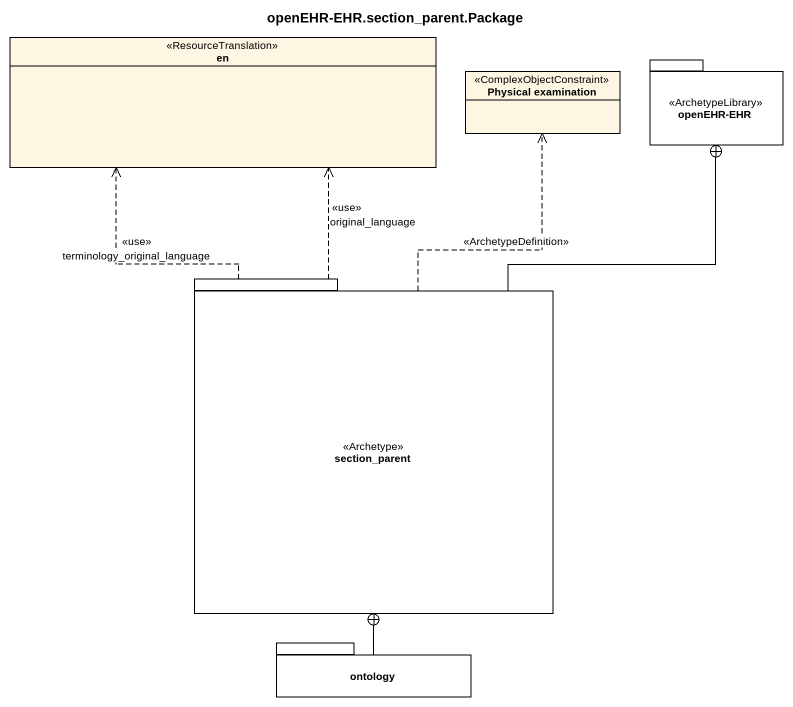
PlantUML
@startuml
title openEHR-EHR.section_parent.Package
hide circle
hide empty members
enum en <<ResourceTranslation>>
class "Physical examination" as Physical_examination <<ComplexObjectConstraint>>
package "openEHR-EHR" as openEHR_EHR <<ArchetypeLibrary>> {
}
package section_parent <<Archetype>> {
}
package ontology {
}
section_parent .up.> en : <<use>>\nterminology_original_language
section_parent .up.> en : <<use>>\noriginal_language
section_parent .up.> Physical_examination : <<ArchetypeDefinition>>
section_parent -up-+ openEHR_EHR
ontology -up-+ section_parent
@enduml
